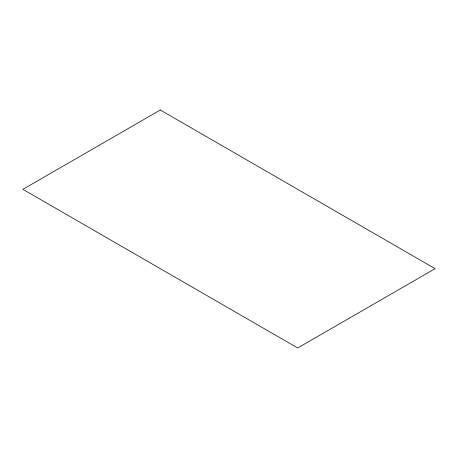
<?xml version="1.0" encoding="UTF-8"?>
<svg xmlns="http://www.w3.org/2000/svg" width="458" height="458" viewBox="0 0 458 458"><rect width="100%" height="100%" fill="white"/><g stroke="black" fill="none" stroke-linecap="round" stroke-linejoin="round"><path stroke-width="0.69" d="M160.3 110.012L22.9 189.337L297.7 347.988L435.1 268.663L160.3 110.012"/></g></svg>
